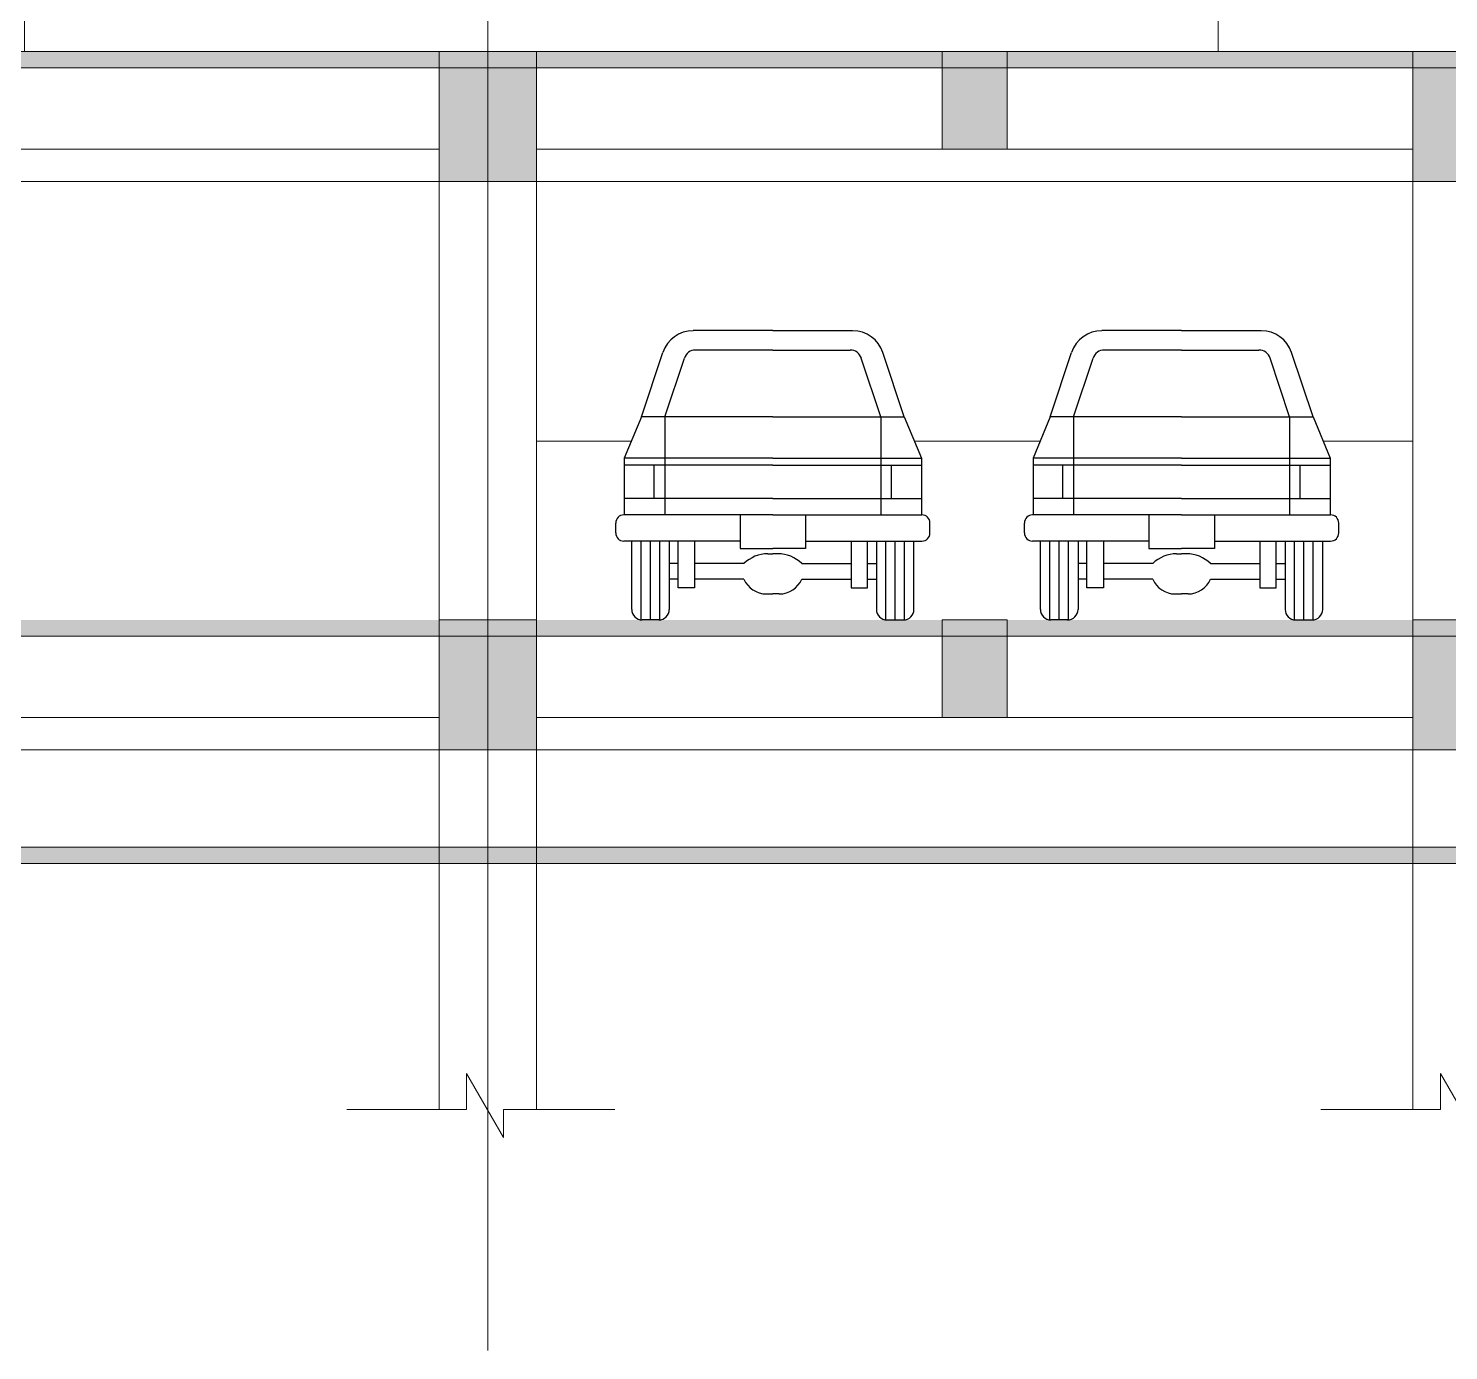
# Model space of a CAD drawing. Header units: millimetres. Extents: x 485872 to 486142, y -52344 to -52207.
# Drawn here: x 486112.21 to 486120.96, y -52342.38 to -52334.23 of the extents above; entities that cross this region are included whole.
import ezdxf

# ---------------------------------------------------------------- set-up
doc = ezdxf.new("R2010")
doc.units = ezdxf.units.MM
doc.header["$LTSCALE"] = 15
doc.linetypes.add('DASHDOTX2', pattern=[50.8, 25.4, -12.7, 0, -12.7])
doc.styles.add('ATTR', font='romans.shx', dxfattribs={"width": 0.8, "height": 0.7})

# ---------------------------------------------------------------- blocks, each defined once
blk = doc.blocks.new('Bronco BV')
at = {"linetype": 'Continuous'}
for p, q in [((0, 67.07), (-18.5, 67.07)), ((0, 67.07), (18.5, 67.07)), ((-30.49, 47.08), (-25.52, 62)), ((-25.06, 47.08), (-20.52, 60.71)), ((0, 62.58), (-17.94, 62.58)), ((0, 62.58), (17.94, 62.58)), ((25.06, 47.08), (20.52, 60.71)), ((30.49, 47.08), (25.52, 62)), ((-30.49, 47.08), (-34.45, 37.5)), ((0, 47.08), (-30.49, 47.08)), ((-25.06, 47.08), (-25.06, 24.36)), ((0, 47.08), (30.49, 47.08)), ((25.06, 47.08), (25.06, 24.36)), ((30.49, 47.08), (34.45, 37.5)), ((0, 37.5), (-34.45, 37.5)), ((-34.45, 37.5), (-34.45, 24.36)), ((0, 37.5), (34.45, 37.5)), ((34.45, 37.5), (34.45, 24.36)), ((0, 35.88), (-34.45, 35.88)), ((-27.53, 28.15), (-27.53, 35.88)), ((0, 35.88), (34.45, 35.88)), ((27.53, 28.15), (27.53, 35.88)), ((0, 28.15), (-34.45, 28.15)), ((0, 28.15), (34.45, 28.15)), ((0, 24.36), (-34.57, 24.36)), ((-7.6, 24.36), (-7.6, 16.54)), ((0, 24.36), (34.57, 24.36)), ((7.6, 24.36), (7.6, 16.54)), ((-36.45, 20.16), (-36.45, 22.47)), ((36.45, 20.16), (36.45, 22.47)), ((-7.6, 18.28), (-34.57, 18.28)), ((-32.74, 2.44), (-32.74, 18.28)), ((-30.56, 0.01), (-30.56, 18.28)), ((-28.38, 0), (-28.38, 18.28)), ((-26.2, 0.01), (-26.2, 18.28)), ((-24.02, 18.28), (-24.02, 2.44)), ((-21.97, 7.44), (-21.97, 18.28)), ((-18.14, 18.28), (-18.14, 7.44)), ((-7.6, 16.54), (0, 16.54)), ((7.6, 16.54), (0, 16.54)), ((7.6, 18.28), (34.57, 18.28)), ((18.14, 18.28), (18.14, 7.44)), ((21.97, 7.44), (21.97, 18.28)), ((24.02, 18.28), (24.02, 2.44)), ((26.2, 0.01), (26.2, 18.28)), ((28.38, 0), (28.38, 18.28)), ((30.56, 0.01), (30.56, 18.28)), ((32.74, 2.44), (32.74, 18.28)), ((-1.15, 15.33), (0, 15.33)), ((1.15, 15.33), (0, 15.33)), ((-21.97, 13.1), (-24.02, 13.1)), ((-6.7, 13.1), (-18.14, 13.1)), ((6.7, 13.1), (18.14, 13.1)), ((21.97, 13.1), (24.02, 13.1)), ((-21.97, 9.45), (-24.02, 9.45)), ((-18.14, 7.44), (-21.97, 7.44)), ((-6.7, 9.45), (-18.14, 9.45)), ((6.7, 9.45), (18.14, 9.45)), ((18.14, 7.44), (21.97, 7.44)), ((21.97, 9.45), (24.02, 9.45)), ((-1.5, 6.02), (0, 6.02)), ((1.5, 6.02), (0, 6.02)), ((-26.46, 0), (-30.3, 0)), ((26.46, 0), (30.3, 0))]:
    blk.add_line(p, q, dxfattribs=at)
for centre, radius, start, end in [((-18.5, 59.66), 7.4, 90, 161.6018), ((18.5, 59.66), 7.4, 18.3982, 90), ((-17.94, 59.85), 2.73, 90, 161.6018), ((17.94, 59.85), 2.73, 18.3982, 90), ((-34.57, 22.47), 1.88, 90, 180), ((34.57, 22.47), 1.88, 0, 90), ((-34.57, 20.16), 1.88, 180, 270), ((34.57, 20.16), 1.88, 270, 0), ((-1.15, 7.32), 8.01, 90, 133.8551), ((1.15, 7.32), 8.01, 46.1449, 90), ((-1.5, 11.68), 5.66, 203.2003, 270), ((1.5, 11.68), 5.66, 270, 336.7997), ((-30.3, 2.44), 2.44, 180, 270), ((-26.46, 2.44), 2.44, 270, 0), ((26.46, 2.44), 2.44, 180, 270), ((30.3, 2.44), 2.44, 270, 0)]:
    blk.add_arc(centre, radius, start, end, dxfattribs=at)
at = {"style": 'ATTR', "width": 0.8, "flags": 9}
blk.add_attdef('ESTCODE', (0, 0), '', height=0.0146, dxfattribs=at)
blk = doc.blocks.new('bihind car')
at = {"lineweight": 5, "xscale": 26.56285874016432, "yscale": 26.56285874016432, "zscale": 26.56285874016432}
blk.add_blockref('Bronco BV', (710396.4, -58255.1), dxfattribs=at)

msp = doc.modelspace()

# ---------------------------------------------------------------- hatches: boundary and pattern name
at = {"linetype": 'Continuous', "lineweight": 13}
h = msp.add_hatch(color=256, dxfattribs=at)
h.dxf.hatch_style = 1
h.paths.add_polyline_path([(486095.7389, -52334.3766), (486095.7389, -52334.4766), (486127.3389, -52334.4766), (486127.3389, -52334.5766), (486127.3389, -52334.3766)])
h = msp.add_hatch(color=256, dxfattribs=at)
h.dxf.hatch_style = 1
h.paths.add_polyline_path([(486114.7389, -52335.1766), (486115.3389, -52335.1766), (486115.3389, -52334.3766), (486114.7389, -52334.3766)])
h = msp.add_hatch(color=256, dxfattribs=at)
h.dxf.hatch_style = 1
h.paths.add_polyline_path([(486117.8389, -52334.9766), (486118.2389, -52334.9766), (486118.2389, -52334.3766), (486117.8389, -52334.3766)])
h = msp.add_hatch(color=256, dxfattribs=at)
h.dxf.hatch_style = 1
h.paths.add_polyline_path([(486120.7389, -52335.1766), (486121.3389, -52335.1766), (486121.3389, -52334.3766), (486120.7389, -52334.3766)])
h = msp.add_hatch(color=256, dxfattribs=at)
h.dxf.hatch_style = 1
h.paths.add_polyline_path([(486127.3389, -52337.8766), (486095.7389, -52337.8766), (486095.7389, -52337.9766), (486127.3389, -52337.9766)])
h = msp.add_hatch(color=256, dxfattribs=at)
h.dxf.hatch_style = 1
h.paths.add_polyline_path([(486114.7389, -52338.6766), (486115.3389, -52338.6766), (486115.3389, -52337.8766), (486114.7389, -52337.8766)])
h = msp.add_hatch(color=256, dxfattribs=at)
h.dxf.hatch_style = 1
h.paths.add_polyline_path([(486117.8389, -52338.4766), (486118.2389, -52338.4766), (486118.2389, -52337.8766), (486117.8389, -52337.8766)])
h = msp.add_hatch(color=256, dxfattribs=at)
h.dxf.hatch_style = 1
h.paths.add_polyline_path([(486120.7389, -52338.6766), (486121.3389, -52338.6766), (486121.3389, -52337.8766), (486120.7389, -52337.8766)])
h = msp.add_hatch(color=256, dxfattribs=at)
h.dxf.hatch_style = 1
h.paths.add_polyline_path([(486135.5128, -52339.2766), (486086.9039, -52339.2766), (486086.9039, -52339.3766), (486135.5128, -52339.3766)])

# ---------------------------------------------------------------- linework, layer by layer
at = {"color": 6, "linetype": 'DASHDOTX2', "lineweight": 13}
msp.add_line((486115.0389, -52330.8766), (486115.0389, -52342.3766), dxfattribs=at)
at = {"linetype": 'Continuous', "lineweight": 13}
for p, q in [((486115.3389, -52340.891), (486115.3389, -52334.5766)), ((486120.7389, -52340.891), (486120.7389, -52334.5766)), ((486115.9237, -52336.7766), (486115.3389, -52336.7766)), ((486118.4422, -52336.7766), (486117.6679, -52336.7766)), ((486120.7389, -52336.7766), (486120.1863, -52336.7766))]:
    msp.add_line(p, q, dxfattribs=at)
for points in [[(486112.1839, -52334.3766), (486119.5389, -52334.3766), (486119.5389, -52331.6766), (486112.1839, -52331.6766)], [(486114.7389, -52335.1766), (486115.3389, -52335.1766), (486115.3389, -52334.3766), (486114.7389, -52334.3766)], [(486117.8389, -52334.9766), (486118.2389, -52334.9766), (486118.2389, -52334.3766), (486117.8389, -52334.3766)], [(486120.7389, -52335.1766), (486121.3389, -52335.1766), (486121.3389, -52334.3766), (486120.7389, -52334.3766)], [(486114.7389, -52338.6766), (486115.3389, -52338.6766), (486115.3389, -52337.8766), (486114.7389, -52337.8766)], [(486117.8389, -52338.4766), (486118.2389, -52338.4766), (486118.2389, -52337.8766), (486117.8389, -52337.8766)], [(486120.7389, -52338.6766), (486121.3389, -52338.6766), (486121.3389, -52337.8766), (486120.7389, -52337.8766)], [(486135.5128, -52339.2766), (486086.9039, -52339.2766), (486086.9039, -52339.3766), (486135.5128, -52339.3766)]]:
    msp.add_lwpolyline(points, close=True, dxfattribs=at)
for points in [[(486119.5389, -52331.6766), (486119.5389, -52334.3766)], [(486095.7389, -52334.3766), (486127.3389, -52334.3766), (486127.3389, -52334.5766), (486127.3389, -52334.5766), (486127.3389, -52334.4766), (486095.7389, -52334.4766)], [(486108.3389, -52334.9766), (486114.7389, -52334.9766)], [(486115.3389, -52334.9766), (486120.7389, -52334.9766)], [(486108.3389, -52335.1766), (486114.7389, -52335.1766)], [(486114.7389, -52335.1766), (486114.7389, -52340.891)], [(486115.3389, -52335.1766), (486120.7389, -52335.1766)], [(486095.7389, -52337.8766), (486095.7389, -52337.9805), (486091.1097, -52339.2766), (486090.7389, -52339.2766), (486095.7389, -52337.8766), (486095.7389, -52337.9766), (486127.3389, -52337.9766), (486127.3389, -52337.8766)], [(486108.3389, -52338.4766), (486114.7389, -52338.4766)], [(486115.3389, -52338.4766), (486120.7389, -52338.4766)], [(486108.3389, -52338.6766), (486114.7389, -52338.6766)], [(486115.3389, -52338.6766), (486120.7389, -52338.6766)], [(486114.7389, -52339.2766), (486108.3389, -52339.2766)], [(486114.1717, -52340.891), (486114.9089, -52340.891), (486114.9089, -52340.6709), (486115.1371, -52341.0633), (486115.1371, -52340.891), (486115.8226, -52340.891)], [(486120.1717, -52340.891), (486120.9089, -52340.891), (486120.9089, -52340.6709), (486121.1371, -52341.0633), (486121.1371, -52340.891), (486121.8226, -52340.891)]]:
    msp.add_lwpolyline(points, dxfattribs=at)

# ---------------------------------------------------------------- block references
at = {"linetype": 'Continuous', "lineweight": 13, "xscale": 0.001, "yscale": 0.001, "zscale": 0.001}
for p in [(485406.3994, -52279.6216), (485408.9178, -52279.6216)]:
    msp.add_blockref('bihind car', p, dxfattribs=at)

doc.saveas('drawing.dxf')
